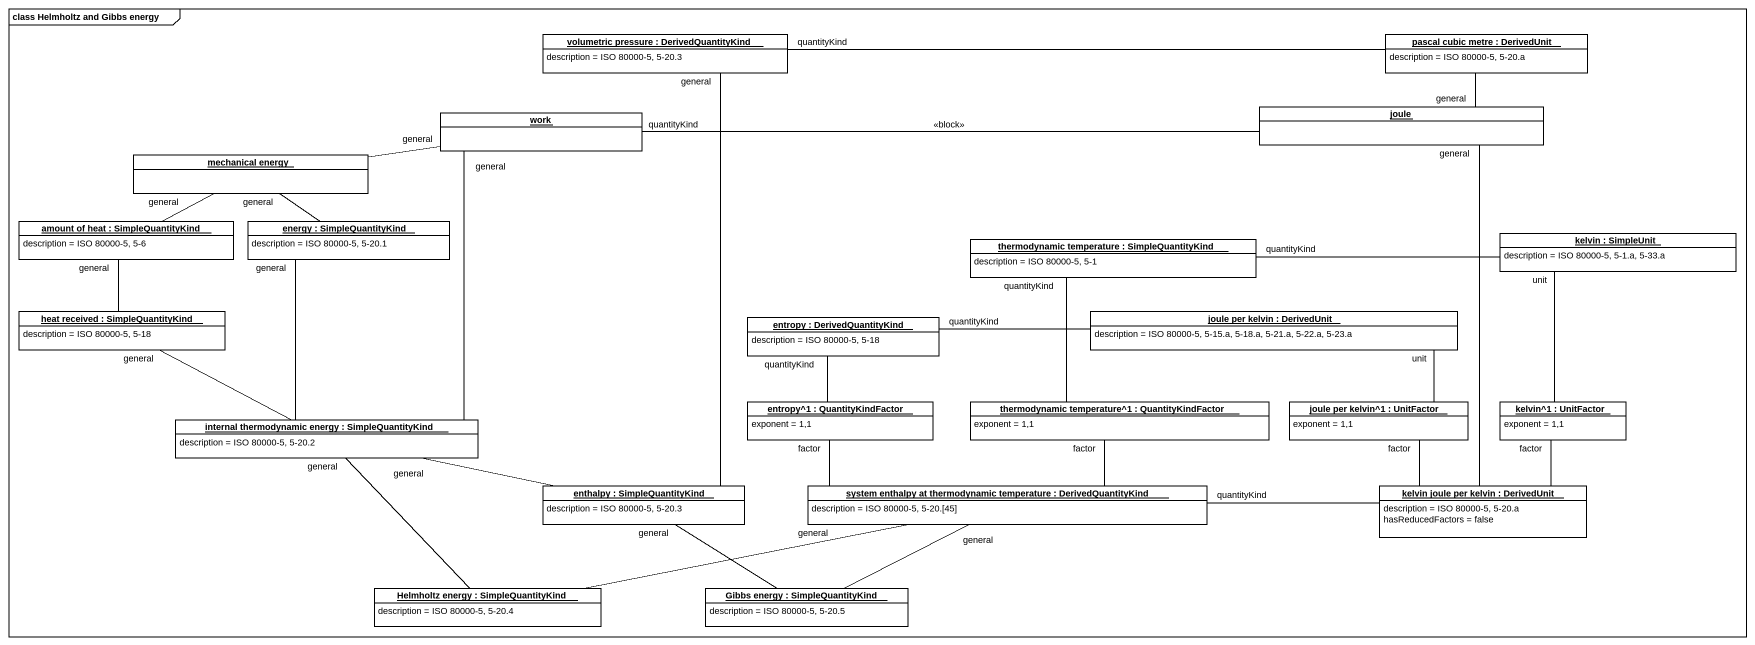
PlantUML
@startuml
mainframe class Helmholtz and Gibbs energy
hide circle
hide empty members
object "volumetric pressure : DerivedQuantityKind" as volumetric_pressure #FFFFFF {
  description = ISO 80000-5, 5-20.3
}
object "pascal cubic metre : DerivedUnit" as pascal_cubic_metre #FFFFFF {
  description = ISO 80000-5, 5-20.a
}
object work #FFFFFF
object joule #FFFFFF
object "mechanical energy" as mechanical_energy #FFFFFF
object "amount of heat : SimpleQuantityKind" as amount_of_heat #FFFFFF {
  description = ISO 80000-5, 5-6
}
object "energy : SimpleQuantityKind" as energy #FFFFFF {
  description = ISO 80000-5, 5-20.1
}
object "thermodynamic temperature : SimpleQuantityKind" as thermodynamic_temperature #FFFFFF {
  description = ISO 80000-5, 5-1
}
object "kelvin : SimpleUnit" as kelvin #FFFFFF {
  description = ISO 80000-5, 5-1.a, 5-33.a
}
object "heat received : SimpleQuantityKind" as heat_received #FFFFFF {
  description = ISO 80000-5, 5-18
}
object "entropy : DerivedQuantityKind" as entropy #FFFFFF {
  description = ISO 80000-5, 5-18
}
object "joule per kelvin : DerivedUnit" as joule_per_kelvin #FFFFFF {
  description = ISO 80000-5, 5-15.a, 5-18.a, 5-21.a, 5-22.a, 5-23.a
}
object "internal thermodynamic energy : SimpleQuantityKind" as internal_thermodynamic #FFFFFF {
  description = ISO 80000-5, 5-20.2
}
object "entropy^1 : QuantityKindFactor" as entropy_1 #FFFFFF {
  exponent = 1,1
}
object "thermodynamic temperature^1 : QuantityKindFactor" as thermodynamic_temperature_1 #FFFFFF {
  exponent = 1,1
}
object "joule per kelvin^1 : UnitFactor" as joule_per_kelvin_1 #FFFFFF {
  exponent = 1,1
}
object "kelvin^1 : UnitFactor" as kelvin_1 #FFFFFF {
  exponent = 1,1
}
object "enthalpy : SimpleQuantityKind" as enthalpy #FFFFFF {
  description = ISO 80000-5, 5-20.3
}
object "system enthalpy at thermodynamic temperature : DerivedQuantityKind" as system_enthalpy_at #FFFFFF {
  description = ISO 80000-5, 5-20.[45]
}
object "kelvin joule per kelvin : DerivedUnit" as kelvin_joule_per_kelvin #FFFFFF {
  description = ISO 80000-5, 5-20.a
  hasReducedFactors = false
}
object "Helmholtz energy : SimpleQuantityKind" as Helmholtz_energy #FFFFFF {
  description = ISO 80000-5, 5-20.4
}
object "Gibbs energy : SimpleQuantityKind" as Gibbs_energy #FFFFFF {
  description = ISO 80000-5, 5-20.5
}
pascal_cubic_metre -left- volumetric_pressure : quantityKind
joule -up- pascal_cubic_metre : general
joule -left- work : quantityKind\n<<block>>
joule -- kelvin_joule_per_kelvin : general
mechanical_energy -right- work : general
amount_of_heat -right- mechanical_energy : general
energy -up- mechanical_energy : general
thermodynamic_temperature -- thermodynamic_temperature_1 : quantityKind
kelvin -left- thermodynamic_temperature : quantityKind
kelvin -- kelvin_1 : unit
heat_received -up- amount_of_heat : general
entropy -- entropy_1 : quantityKind
joule_per_kelvin -left- entropy : quantityKind
joule_per_kelvin -- joule_per_kelvin_1 : unit
internal_thermodynamic -up- work : general
internal_thermodynamic -up- energy : general
internal_thermodynamic -left- heat_received : general
entropy_1 -right- system_enthalpy_at : factor
thermodynamic_temperature_1 -- system_enthalpy_at : factor
joule_per_kelvin_1 -- kelvin_joule_per_kelvin : factor
kelvin_1 -- kelvin_joule_per_kelvin : factor
enthalpy -up- volumetric_pressure : general
enthalpy -left- internal_thermodynamic : general
kelvin_joule_per_kelvin -left- system_enthalpy_at : quantityKind
Helmholtz_energy -up- internal_thermodynamic : general
Helmholtz_energy -right- system_enthalpy_at : general
Gibbs_energy -up- enthalpy : general
Gibbs_energy -right- system_enthalpy_at : general
@enduml
